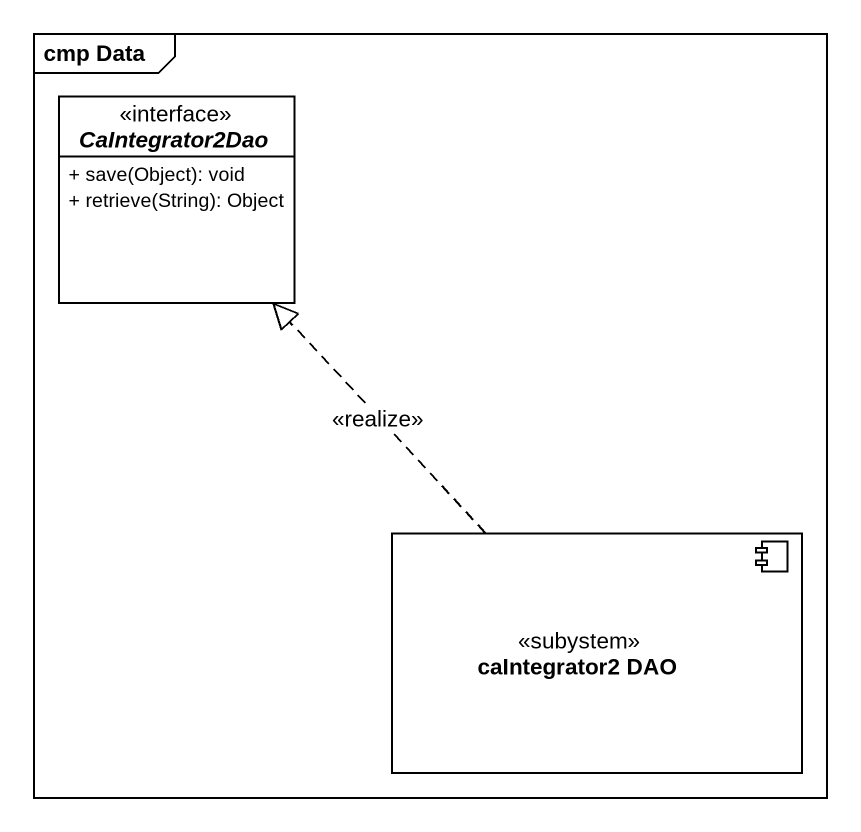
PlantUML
@startuml
mainframe cmp Data
allowmixing
hide circle
hide empty members
skinparam classAttributeIconSize 0
interface CaIntegrator2Dao <<interface>> {
  + save(Object): void
  + retrieve(String): Object
}
component "caIntegrator2 DAO" as caIntegrator2_DAO <<subystem>>
caIntegrator2_DAO .up.|> CaIntegrator2Dao : <<realize>>
@enduml
